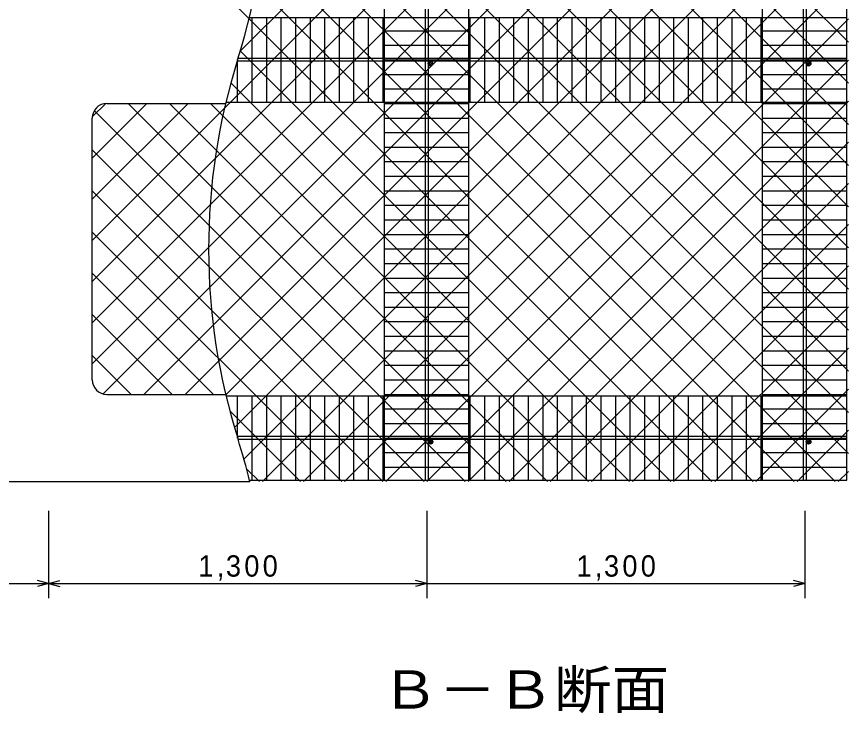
# Model space of a CAD drawing. Units: millimetres at full size, sheet at 1:20. Extents: x -7610 to 7610, y -5340 to 5340.
# Drawn here: x -2820 to 40, y -2913 to -518 of the extents above; entities that cross this region are included whole.
import ezdxf
from ezdxf.enums import TextEntityAlignment as Align

# ---------------------------------------------------------------- set-up
doc = ezdxf.new("R2010")
doc.units = ezdxf.units.MM
doc.header["$LTSCALE"] = 20
for name, color, linetype in [('0-0_枠', 5, 'Continuous'), ('0-1_菱形金網', 4, 'Continuous'), ('0-2_鉄筋', 2, 'Continuous'), ('0-3_eフレーム', 7, 'Continuous'), ('0-4_主アンカー・補助アンカー', 2, 'Continuous'), ('0-5_分割線', 7, 'Continuous'), ('0-6_寸法', 7, 'Continuous'), ('2-9_表題', 3, 'Continuous')]:
    doc.layers.add(name, color=color, linetype=linetype)
doc.styles.add('HGPｺﾞｼｯｸE', font='')
doc.styles.get('HGPｺﾞｼｯｸE').set_extended_font_data('HGPｺﾞｼｯｸE')

msp = doc.modelspace()

# ---------------------------------------------------------------- linework, layer by layer
at = {"layer": '0-0_枠'}
for p, q in [((-2510, -816.37), (-2101.4, -816.37)), ((-2560, -1766.37), (-2560, -866.37)), ((-2510, -1816.37), (-2101.4, -1816.37)), ((-6760, -2116.37), (-2018.29, -2116.37))]:
    msp.add_line(p, q, dxfattribs=at)
for centre, start, end in [((-2510, -866.37), 90, 180), ((-2510, -1766.37), 180, 270)]:
    msp.add_arc(centre, 50, start, end, dxfattribs=at)
at = {"layer": '0-1_菱形金網'}
for p, q in [((-2490.73, 1783.63), (40, -747.11)), ((-2349.31, 1783.63), (40, -605.69)), ((-2560, 1711.47), (40, -888.53)), ((-2560, 1570.05), (40, -1029.95)), ((-2050.87, -636.65), (40, 1454.21)), ((-2560, 1428.63), (40, -1171.37)), ((-2560, -1287.21), (40, 1312.79)), ((-2560, -1428.63), (40, 1171.37)), ((-2560, -1570.05), (40, 1029.95)), ((-2560, -1711.47), (40, 888.53)), ((-2114.86, 842.07), (40, -1312.79)), ((-2522.02, -1814.91), (40, 747.11)), ((-2065.72, 651.51), (40, -1454.21)), ((-2382.06, -1816.37), (40, 605.69)), ((-2463.53, 483.63), (40, -2019.9)), ((-2322.1, 483.63), (40, -1878.48)), ((-2240.64, -1816.37), (40, 464.26)), ((-2180.68, 483.63), (40, -1737.06)), ((-2039.26, 483.63), (40, -1595.63)), ((-2557.47, 436.15), (-4.95, -2116.37)), ((-2100.98, -1818.14), (40, 322.84)), ((-2560, 297.26), (-146.37, -2116.37)), ((-2071.32, -1929.9), (40, 181.42)), ((-2560, 155.84), (-287.79, -2116.37)), ((-2038.08, -2038.08), (40, 40)), ((-2560, 14.42), (-429.21, -2116.37)), ((-1974.95, -2116.37), (40, -101.42)), ((-1833.53, -2116.37), (40, -242.84)), ((-1692.11, -2116.37), (40, -384.26)), ((-1550.69, -2116.37), (40, -525.69)), ((-2050.61, -636.4), (-570.63, -2116.37)), ((-1409.27, -2116.37), (40, -667.11)), ((-2083.21, -745.22), (-712.05, -2116.37)), ((-2560, -1004.37), (-2372.01, -816.37)), ((-2560, -1145.79), (-2230.59, -816.37)), ((-2559.87, -862.82), (-2513.56, -816.5)), ((-2436.32, -816.37), (-1136.32, -2116.37)), ((-2294.9, -816.37), (-994.9, -2116.37)), ((-2153.47, -816.37), (-853.47, -2116.37)), ((-1267.85, -2116.37), (40, -808.53)), ((-2553.09, -841.02), (-1277.74, -2116.37)), ((-1126.42, -2116.37), (40, -949.95)), ((-2560, -975.53), (-1419.16, -2116.37)), ((-985, -2116.37), (40, -1091.37)), ((-2560, -1116.96), (-1560.58, -2116.37)), ((-2560, -1258.38), (-1702, -2116.37)), ((-843.58, -2116.37), (40, -1232.79)), ((-2560, -1399.8), (-2143.42, -1816.37)), ((-702.16, -2116.37), (40, -1374.21)), ((-560.74, -2116.37), (40, -1515.63)), ((-2560, -1541.22), (-2284.85, -1816.37)), ((-419.32, -2116.37), (40, -1657.06)), ((-2560, -1682.64), (-2426.27, -1816.37)), ((-277.9, -2116.37), (40, -1798.48)), ((-2087.26, -1872.54), (-1843.42, -2116.37)), ((-136.47, -2116.37), (40, -1939.9)), ((-2029.49, -2071.73), (-1984.85, -2116.37)), ((4.95, -2116.37), (40, -2081.32))]:
    msp.add_line(p, q, dxfattribs=at)
at = {"layer": '0-2_鉄筋'}
for p, q in [((-1415, 3373.63), (-1415, -2111.37)), ((-1405, 3373.63), (-1405, -2111.37)), ((-115, 3373.63), (-115, -2111.37)), ((-105, 3373.63), (-105, -2111.37)), ((35, -671.37), (-2061.57, -671.37)), ((35, -661.37), (-2058.43, -661.37)), ((35, -1961.37), (-2061.57, -1961.37)), ((35, -1971.37), (-2058.42, -1971.37))]:
    msp.add_line(p, q, dxfattribs=at)
at = {"layer": '0-3_eフレーム'}
for p, q in [((-1555, -2111.37), (-1555, 3378.63)), ((-1265, -2111.37), (-1265, 3378.63)), ((-255, -2111.37), (-255, 3378.63)), ((35, -2111.37), (35, 3378.63)), ((-2019.79, -521.37), (35, -521.37)), ((-2010, -811.37), (-2010, -521.37)), ((-1960, -811.37), (-1960, -521.37)), ((-1910, -811.37), (-1910, -521.37)), ((-1860, -811.37), (-1860, -521.37)), ((-1810, -811.37), (-1810, -521.37)), ((-1760, -811.37), (-1760, -521.37)), ((-1710, -811.37), (-1710, -521.37)), ((-1660, -811.37), (-1660, -521.37)), ((-1610, -811.37), (-1610, -521.37)), ((-1560, -811.37), (-1560, -521.37)), ((-1260, -811.37), (-1260, -521.37)), ((-1210, -811.37), (-1210, -521.37)), ((-1160, -811.37), (-1160, -521.37)), ((-1110, -811.37), (-1110, -521.37)), ((-1060, -811.37), (-1060, -521.37)), ((-1010, -811.37), (-1010, -521.37)), ((-960, -811.37), (-960, -521.37)), ((-910, -811.37), (-910, -521.37)), ((-860, -811.37), (-860, -521.37)), ((-810, -811.37), (-810, -521.37)), ((-760, -811.37), (-760, -521.37)), ((-710, -811.37), (-710, -521.37)), ((-660, -811.37), (-660, -521.37)), ((-610, -811.37), (-610, -521.37)), ((-560, -811.37), (-560, -521.37)), ((-510, -811.37), (-510, -521.37)), ((-460, -811.37), (-460, -521.37)), ((-410, -811.37), (-410, -521.37)), ((-360, -811.37), (-360, -521.37)), ((-310, -811.37), (-310, -521.37)), ((-260, -811.37), (-260, -521.37)), ((-1555, -566.37), (-1265, -566.37)), ((-1555, -566.37), (-1265, -566.37)), ((-255, -566.37), (35, -566.37)), ((-255, -566.37), (35, -566.37)), ((-1555, -616.37), (-1265, -616.37)), ((-1555, -616.37), (-1265, -616.37)), ((-255, -616.37), (35, -616.37)), ((-255, -616.37), (35, -616.37)), ((-2060, -811.37), (-2060, -666.37)), ((-1555, -666.37), (-1265, -666.37)), ((-1555, -666.37), (-1265, -666.37)), ((-255, -666.37), (35, -666.37)), ((-255, -666.37), (35, -666.37)), ((-1555, -716.37), (-1265, -716.37)), ((-1555, -716.37), (-1265, -716.37)), ((-255, -716.37), (35, -716.37)), ((-255, -716.37), (35, -716.37)), ((-1555, -766.37), (-1265, -766.37)), ((-1555, -766.37), (-1265, -766.37)), ((-255, -766.37), (35, -766.37)), ((-255, -766.37), (35, -766.37)), ((-2100.21, -811.37), (35, -811.37)), ((-1555, -816.37), (-1265, -816.37)), ((-255, -816.37), (35, -816.37)), ((-1555, -866.37), (-1265, -866.37)), ((-255, -866.37), (35, -866.37)), ((-1555, -916.37), (-1265, -916.37)), ((-255, -916.37), (35, -916.37)), ((-1555, -966.37), (-1265, -966.37)), ((-255, -966.37), (35, -966.37)), ((-1555, -1016.37), (-1265, -1016.37)), ((-255, -1016.37), (35, -1016.37)), ((-1555, -1066.37), (-1265, -1066.37)), ((-255, -1066.37), (35, -1066.37)), ((-1555, -1116.37), (-1265, -1116.37)), ((-255, -1116.37), (35, -1116.37)), ((-1555, -1166.37), (-1265, -1166.37)), ((-255, -1166.37), (35, -1166.37)), ((-1555, -1216.37), (-1265, -1216.37)), ((-255, -1216.37), (35, -1216.37)), ((-1555, -1266.37), (-1265, -1266.37)), ((-255, -1266.37), (35, -1266.37)), ((-1555, -1316.37), (-1265, -1316.37)), ((-255, -1316.37), (35, -1316.37)), ((-1555, -1366.37), (-1265, -1366.37)), ((-255, -1366.37), (35, -1366.37)), ((-1555, -1416.37), (-1265, -1416.37)), ((-255, -1416.37), (35, -1416.37)), ((-1555, -1466.37), (-1265, -1466.37)), ((-255, -1466.37), (35, -1466.37)), ((-1555, -1516.37), (-1265, -1516.37)), ((-255, -1516.37), (35, -1516.37)), ((-1555, -1566.37), (-1265, -1566.37)), ((-255, -1566.37), (35, -1566.37)), ((-1555, -1616.37), (-1265, -1616.37)), ((-255, -1616.37), (35, -1616.37)), ((-1555, -1666.37), (-1265, -1666.37)), ((-255, -1666.37), (35, -1666.37)), ((-1555, -1716.37), (-1265, -1716.37)), ((-255, -1716.37), (35, -1716.37)), ((-1555, -1766.37), (-1265, -1766.37)), ((-255, -1766.37), (35, -1766.37)), ((-2100.21, -1821.37), (35, -1821.37)), ((-2060, -1966.37), (-2060, -1821.37)), ((-2010, -2111.37), (-2010, -1821.37)), ((-1960, -2111.37), (-1960, -1821.37)), ((-1910, -2111.37), (-1910, -1821.37)), ((-1860, -2111.37), (-1860, -1821.37)), ((-1810, -2111.37), (-1810, -1821.37)), ((-1760, -2111.37), (-1760, -1821.37)), ((-1710, -2111.37), (-1710, -1821.37)), ((-1660, -2111.37), (-1660, -1821.37)), ((-1610, -2111.37), (-1610, -1821.37)), ((-1560, -2111.37), (-1560, -1821.37)), ((-1555, -1816.37), (-1265, -1816.37)), ((-1260, -2111.37), (-1260, -1821.37)), ((-1210, -2111.37), (-1210, -1821.37)), ((-1160, -2111.37), (-1160, -1821.37)), ((-1110, -2111.37), (-1110, -1821.37)), ((-1060, -2111.37), (-1060, -1821.37)), ((-1010, -2111.37), (-1010, -1821.37)), ((-960, -2111.37), (-960, -1821.37)), ((-910, -2111.37), (-910, -1821.37)), ((-860, -2111.37), (-860, -1821.37)), ((-810, -2111.37), (-810, -1821.37)), ((-760, -2111.37), (-760, -1821.37)), ((-710, -2111.37), (-710, -1821.37)), ((-660, -2111.37), (-660, -1821.37)), ((-610, -2111.37), (-610, -1821.37)), ((-560, -2111.37), (-560, -1821.37)), ((-510, -2111.37), (-510, -1821.37)), ((-460, -2111.37), (-460, -1821.37)), ((-410, -2111.37), (-410, -1821.37)), ((-360, -2111.37), (-360, -1821.37)), ((-310, -2111.37), (-310, -1821.37)), ((-260, -2111.37), (-260, -1821.37)), ((-255, -1816.37), (35, -1816.37)), ((-1555, -1866.37), (-1265, -1866.37)), ((-1555, -1866.37), (-1265, -1866.37)), ((-255, -1866.37), (35, -1866.37)), ((-255, -1866.37), (35, -1866.37)), ((-1555, -1916.37), (-1265, -1916.37)), ((-1555, -1916.37), (-1265, -1916.37)), ((-255, -1916.37), (35, -1916.37)), ((-255, -1916.37), (35, -1916.37)), ((-1555, -1966.37), (-1265, -1966.37)), ((-1555, -1966.37), (-1265, -1966.37)), ((-255, -1966.37), (35, -1966.37)), ((-255, -1966.37), (35, -1966.37)), ((-1555, -2016.37), (-1265, -2016.37)), ((-1555, -2016.37), (-1265, -2016.37)), ((-255, -2016.37), (35, -2016.37)), ((-255, -2016.37), (35, -2016.37)), ((-1555, -2066.37), (-1265, -2066.37)), ((-1555, -2066.37), (-1265, -2066.37)), ((-255, -2066.37), (35, -2066.37)), ((-255, -2066.37), (35, -2066.37)), ((-2019.49, -2111.37), (35, -2111.37))]:
    msp.add_line(p, q, dxfattribs=at)
at = {"layer": '0-4_主アンカー・補助アンカー'}
for p, q in [((-1404.93, -678.7), (-1397.67, -671.44)), ((-1403.93, -683.35), (-1393.02, -672.45)), ((-1401.15, -686.23), (-1390.14, -675.23)), ((-1396.66, -687.4), (-1388.97, -679.71)), ((-104.93, -678.7), (-97.67, -671.44)), ((-103.93, -683.35), (-93.02, -672.45)), ((-101.15, -686.23), (-90.14, -675.23)), ((-96.66, -687.4), (-88.97, -679.71)), ((-1404.93, -1978.7), (-1397.67, -1971.44)), ((-1403.93, -1983.35), (-1393.02, -1972.45)), ((-104.93, -1978.7), (-97.67, -1971.44)), ((-103.93, -1983.35), (-93.02, -1972.45)), ((-1401.15, -1986.23), (-1390.14, -1975.23)), ((-1396.66, -1987.4), (-1388.97, -1979.71)), ((-101.15, -1986.23), (-90.14, -1975.23)), ((-96.66, -1987.4), (-88.97, -1979.71))]:
    msp.add_line(p, q, dxfattribs=at)
for centre in [(-1396.96, -679.41), (-96.96, -679.41), (-1396.96, -1979.41), (-96.96, -1979.41)]:
    msp.add_circle(centre, 8, dxfattribs=at)
at = {"layer": '0-5_分割線'}
for centre, start, end in [((-4122.5, -16.37), 342.50768, 17.49232), ((2.5, -1316.37), 162.50768, 197.60244), ((-4121.25, -2620.34), 13.47649, 17.49232)]:
    msp.add_arc(centre, 2162.5, start, end, dxfattribs=at)
at = {"layer": '0-6_寸法'}
for p, q in [((-2710, -2216.37), (-2710, -2516.37)), ((-1410, -2216.37), (-1410, -2516.37)), ((-110, -2216.37), (-110, -2516.37)), ((-2710, -2466.37), (-2748.64, -2456.02)), ((-2710, -2466.37), (-2671.36, -2456.02)), ((-1410, -2466.37), (-1448.64, -2456.02)), ((-110, -2466.37), (-148.64, -2456.02)), ((-4010, -2466.37), (-2710, -2466.37)), ((-2710, -2466.37), (-2748.64, -2476.73)), ((-2710, -2466.37), (-2671.36, -2476.73)), ((-2710, -2466.37), (-1410, -2466.37)), ((-1410, -2466.37), (-1448.64, -2476.73)), ((-1410, -2466.37), (-110, -2466.37)), ((-110, -2466.37), (-148.64, -2476.73))]:
    msp.add_line(p, q, dxfattribs=at)

# ---------------------------------------------------------------- texts
at = {"layer": '0-6_寸法', "color": 3, "char_height": 73.31, "attachment_point": 7, "style": 'HGPｺﾞｼｯｸE'}
for insert in [(-2195, -2456.37), (-895, -2456.37)]:
    msp.add_mtext('\\T1.22;\\W0.95;1,300', dxfattribs=dict(at, insert=insert))
at = {"layer": '2-9_表題', "color": 6, "style": 'HGPｺﾞｼｯｸE', "width": 1.1}
msp.add_text('Ｂ－Ｂ断面', height=132, dxfattribs=at).set_placement((-1566.58, -2936.34), align=Align.BOTTOM_LEFT)

doc.saveas('drawing.dxf')
